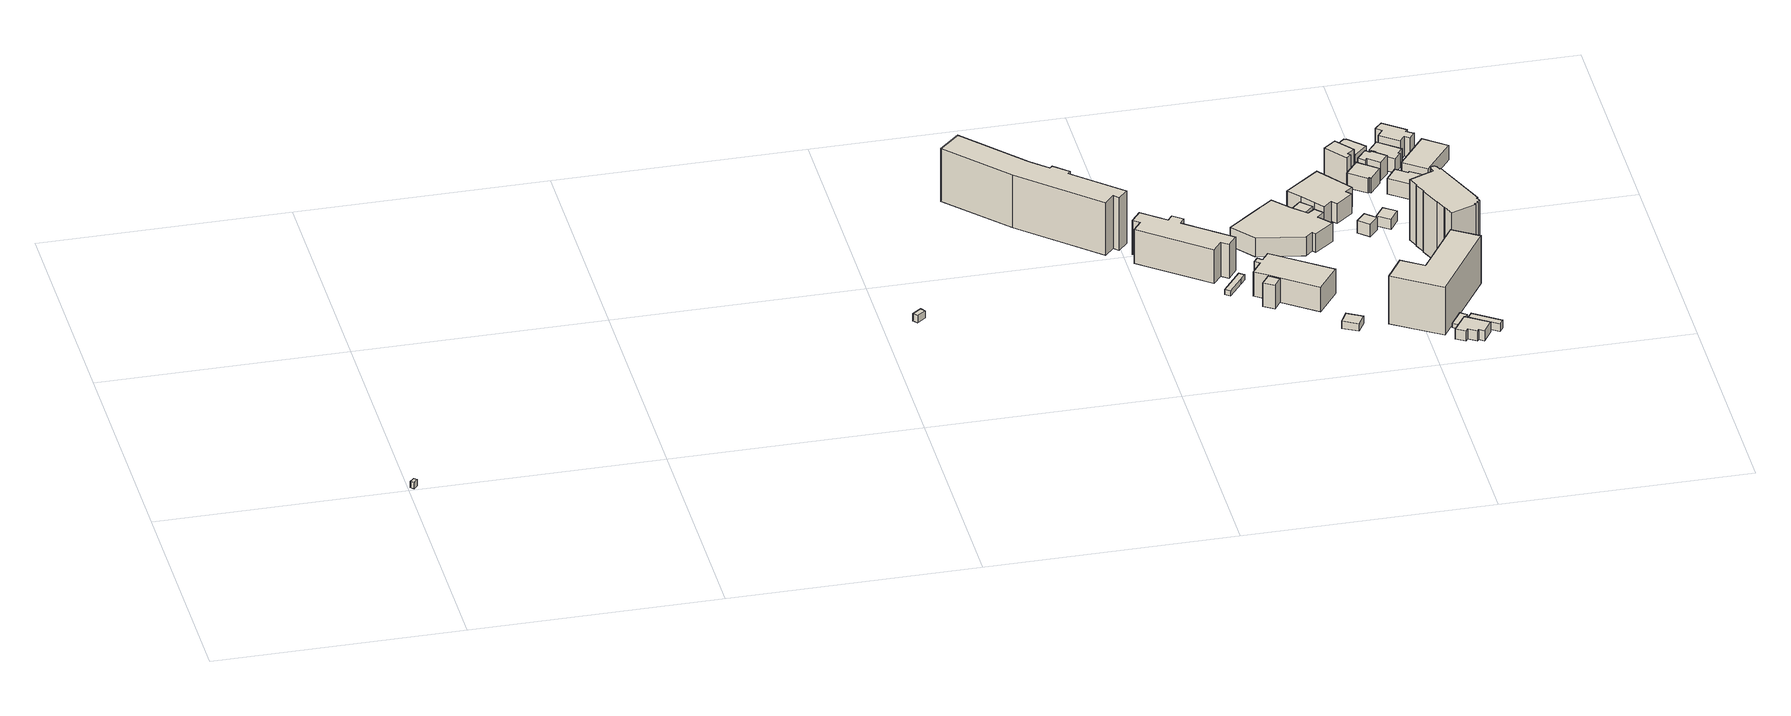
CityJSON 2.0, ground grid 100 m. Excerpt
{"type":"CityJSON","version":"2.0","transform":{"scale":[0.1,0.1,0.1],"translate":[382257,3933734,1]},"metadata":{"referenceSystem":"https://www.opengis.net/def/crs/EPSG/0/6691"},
"CityObjects":{
"building1":{"type":"Building","attributes":{"大字・町コード":"38","町・丁目コード":"4","13_区市町村コード_大字・町コード_町・丁目コード":"13111038004","measuredHeight":2.9,"BuildingDetails.buildingRoofEdgeArea":3.79,"BuildingDetails.prefecture":"13","BuildingDetails.city":"13111","BuildingDetails.surveyYear":2016},"address":[{"country":"日本","locality":"東京都大田区西六郷四丁目"}],"geometry":[{"type":"Solid","lod":"1","boundaries":[[[[0,1,2,3]],[[2,4,5,3]],[[1,6,4,2]],[[0,7,6,1]],[[3,5,7,0]],[[4,6,7,5]]]]}]},
"building2":{"type":"Building","attributes":{"大字・町コード":"38","町・丁目コード":"4","13_区市町村コード_大字・町コード_町・丁目コード":"13111038004","measuredHeight":3.3,"BuildingDetails.buildingRoofEdgeArea":10.29,"BuildingDetails.prefecture":"13","BuildingDetails.city":"13111","BuildingDetails.surveyYear":2016},"address":[{"country":"日本","locality":"東京都大田区西六郷四丁目"}],"geometry":[{"type":"Solid","lod":"1","boundaries":[[[[8,9,10,11]],[[10,12,13,11]],[[9,14,12,10]],[[8,15,14,9]],[[11,13,15,8]],[[12,14,15,13]]]]}]},
"building3":{"type":"Building","attributes":{"大字・町コード":"38","町・丁目コード":"4","13_区市町村コード_大字・町コード_町・丁目コード":"13111038004","多摩水系多摩川、浅川、大栗川洪水浸水想定区域（計画規模）.規模":"L1","多摩水系多摩川、浅川、大栗川洪水浸水想定区域（計画規模）.浸水ランク":"2","多摩水系多摩川、浅川、大栗川洪水浸水想定区域（計画規模）.浸水深":1.42,"多摩水系多摩川、浅川、大栗川洪水浸水想定区域（想定最大規模）.規模":"L2","多摩水系多摩川、浅川、大栗川洪水浸水想定区域（想定最大規模）.浸水ランク":"2","多摩水系多摩川、浅川、大栗川洪水浸水想定区域（想定最大規模）.浸水深":2.55,"多摩水系多摩川、浅川、大栗川洪水浸水想定区域（想定最大規模）.継続時間":9.32,"measuredHeight":2.3,"BuildingDetails.buildingRoofEdgeArea":28.05,"BuildingDetails.districtsAndZonesType":"12","BuildingDetails.prefecture":"13","BuildingDetails.city":"13111","BuildingDetails.surveyYear":2016},"address":[{"country":"日本","locality":"東京都大田区西六郷四丁目"}],"geometry":[{"type":"Solid","lod":"1","boundaries":[[[[16,17,18,19]],[[18,20,21,19]],[[17,22,20,18]],[[16,23,22,17]],[[19,21,23,16]],[[20,22,23,21]]]]}]},
"building4":{"type":"Building","attributes":{"大字・町コード":"38","町・丁目コード":"4","13_区市町村コード_大字・町コード_町・丁目コード":"13111038004","多摩水系多摩川、浅川、大栗川洪水浸水想定区域（計画規模）.規模":"L1","多摩水系多摩川、浅川、大栗川洪水浸水想定区域（計画規模）.浸水ランク":"2","多摩水系多摩川、浅川、大栗川洪水浸水想定区域（計画規模）.浸水深":1.42,"多摩水系多摩川、浅川、大栗川洪水浸水想定区域（想定最大規模）.規模":"L2","多摩水系多摩川、浅川、大栗川洪水浸水想定区域（想定最大規模）.浸水ランク":"2","多摩水系多摩川、浅川、大栗川洪水浸水想定区域（想定最大規模）.浸水深":2.55,"多摩水系多摩川、浅川、大栗川洪水浸水想定区域（想定最大規模）.継続時間":9.32,"城南地区河川流域浸水予想区域（改定）（想定最大規模）.規模":"L2","城南地区河川流域浸水予想区域（改定）（想定最大規模）.浸水ランク":"1","城南地区河川流域浸水予想区域（改定）（想定最大規模）.浸水深":0.003,"measuredHeight":29.8,"BuildingDetails.buildingRoofEdgeArea":844.9,"BuildingDetails.districtsAndZonesType":"12","BuildingDetails.prefecture":"13","BuildingDetails.city":"13111","BuildingDetails.surveyYear":2016},"address":[{"country":"日本","locality":"東京都大田区西六郷四丁目"}],"geometry":[{"type":"Solid","lod":"1","boundaries":[[[[24,25,26,27,28,29,30,31,32,33,34,35]],[[34,36,37,35]],[[33,38,36,34]],[[32,39,38,33]],[[31,40,39,32]],[[30,41,40,31]],[[29,42,41,30]],[[28,43,42,29]],[[27,44,43,28]],[[26,45,44,27]],[[25,46,45,26]],[[24,47,46,25]],[[35,37,47,24]],[[36,38,39,40,41,42,43,44,45,46,47,37]]]]}]},
"building5":{"type":"Building","attributes":{"大字・町コード":"38","町・丁目コード":"4","13_区市町村コード_大字・町コード_町・丁目コード":"13111038004","多摩水系多摩川、浅川、大栗川洪水浸水想定区域（計画規模）.規模":"L1","多摩水系多摩川、浅川、大栗川洪水浸水想定区域（計画規模）.浸水ランク":"2","多摩水系多摩川、浅川、大栗川洪水浸水想定区域（計画規模）.浸水深":1.42,"多摩水系多摩川、浅川、大栗川洪水浸水想定区域（想定最大規模）.規模":"L2","多摩水系多摩川、浅川、大栗川洪水浸水想定区域（想定最大規模）.浸水ランク":"2","多摩水系多摩川、浅川、大栗川洪水浸水想定区域（想定最大規模）.浸水深":2.55,"多摩水系多摩川、浅川、大栗川洪水浸水想定区域（想定最大規模）.継続時間":9.32,"城南地区河川流域浸水予想区域（改定）（想定最大規模）.規模":"L2","城南地区河川流域浸水予想区域（改定）（想定最大規模）.浸水ランク":"1","城南地区河川流域浸水予想区域（改定）（想定最大規模）.浸水深":0.003,"measuredHeight":2.3,"BuildingDetails.buildingRoofEdgeArea":10.73,"BuildingDetails.districtsAndZonesType":"12","BuildingDetails.prefecture":"13","BuildingDetails.city":"13111","BuildingDetails.surveyYear":2016},"address":[{"country":"日本","locality":"東京都大田区西六郷四丁目"}],"geometry":[{"type":"Solid","lod":"1","boundaries":[[[[48,49,50,51]],[[50,52,53,51]],[[49,54,52,50]],[[48,55,54,49]],[[51,53,55,48]],[[52,54,55,53]]]]}]},
"building6":{"type":"Building","attributes":{"大字・町コード":"38","町・丁目コード":"4","13_区市町村コード_大字・町コード_町・丁目コード":"13111038004","多摩水系多摩川、浅川、大栗川洪水浸水想定区域（計画規模）.規模":"L1","多摩水系多摩川、浅川、大栗川洪水浸水想定区域（計画規模）.浸水ランク":"2","多摩水系多摩川、浅川、大栗川洪水浸水想定区域（計画規模）.浸水深":1.48,"多摩水系多摩川、浅川、大栗川洪水浸水想定区域（想定最大規模）.規模":"L2","多摩水系多摩川、浅川、大栗川洪水浸水想定区域（想定最大規模）.浸水ランク":"2","多摩水系多摩川、浅川、大栗川洪水浸水想定区域（想定最大規模）.浸水深":2.46,"多摩水系多摩川、浅川、大栗川洪水浸水想定区域（想定最大規模）.継続時間":9.45,"城南地区河川流域浸水予想区域（改定）（想定最大規模）.規模":"L2","城南地区河川流域浸水予想区域（改定）（想定最大規模）.浸水ランク":"1","城南地区河川流域浸水予想区域（改定）（想定最大規模）.浸水深":0.01,"measuredHeight":2.1,"BuildingDetails.buildingRoofEdgeArea":35.55,"BuildingDetails.districtsAndZonesType":"12","BuildingDetails.prefecture":"13","BuildingDetails.city":"13111","BuildingDetails.surveyYear":2016},"address":[{"country":"日本","locality":"東京都大田区西六郷四丁目"}],"geometry":[{"type":"Solid","lod":"1","boundaries":[[[[56,57,58,59]],[[58,60,61,59]],[[57,62,60,58]],[[56,63,62,57]],[[59,61,63,56]],[[60,62,63,61]]]]}]},
"building7":{"type":"Building","attributes":{"大字・町コード":"38","町・丁目コード":"4","13_区市町村コード_大字・町コード_町・丁目コード":"13111038004","多摩水系多摩川、浅川、大栗川洪水浸水想定区域（計画規模）.規模":"L1","多摩水系多摩川、浅川、大栗川洪水浸水想定区域（計画規模）.浸水ランク":"2","多摩水系多摩川、浅川、大栗川洪水浸水想定区域（計画規模）.浸水深":1.48,"多摩水系多摩川、浅川、大栗川洪水浸水想定区域（想定最大規模）.規模":"L2","多摩水系多摩川、浅川、大栗川洪水浸水想定区域（想定最大規模）.浸水ランク":"2","多摩水系多摩川、浅川、大栗川洪水浸水想定区域（想定最大規模）.浸水深":2.46,"多摩水系多摩川、浅川、大栗川洪水浸水想定区域（想定最大規模）.継続時間":9.45,"城南地区河川流域浸水予想区域（改定）（想定最大規模）.規模":"L2","城南地区河川流域浸水予想区域（改定）（想定最大規模）.浸水ランク":"1","城南地区河川流域浸水予想区域（改定）（想定最大規模）.浸水深":0.002,"measuredHeight":3.1,"BuildingDetails.buildingRoofEdgeArea":61,"BuildingDetails.districtsAndZonesType":"12","BuildingDetails.prefecture":"13","BuildingDetails.city":"13111","BuildingDetails.surveyYear":2016},"address":[{"country":"日本","locality":"東京都大田区西六郷四丁目"}],"geometry":[{"type":"Solid","lod":"1","boundaries":[[[[64,65,66,67]],[[66,68,69,67]],[[65,70,68,66]],[[64,71,70,65]],[[67,69,71,64]],[[68,70,71,69]]]]}]},
"building8":{"type":"Building","attributes":{"大字・町コード":"38","町・丁目コード":"4","13_区市町村コード_大字・町コード_町・丁目コード":"13111038004","多摩水系多摩川、浅川、大栗川洪水浸水想定区域（計画規模）.規模":"L1","多摩水系多摩川、浅川、大栗川洪水浸水想定区域（計画規模）.浸水ランク":"2","多摩水系多摩川、浅川、大栗川洪水浸水想定区域（計画規模）.浸水深":1.37,"多摩水系多摩川、浅川、大栗川洪水浸水想定区域（想定最大規模）.規模":"L2","多摩水系多摩川、浅川、大栗川洪水浸水想定区域（想定最大規模）.浸水ランク":"2","多摩水系多摩川、浅川、大栗川洪水浸水想定区域（想定最大規模）.浸水深":2.36,"多摩水系多摩川、浅川、大栗川洪水浸水想定区域（想定最大規模）.継続時間":9.37,"城南地区河川流域浸水予想区域（改定）（想定最大規模）.規模":"L2","城南地区河川流域浸水予想区域（改定）（想定最大規模）.浸水ランク":"1","城南地区河川流域浸水予想区域（改定）（想定最大規模）.浸水深":0.002,"measuredHeight":15.7,"BuildingDetails.buildingRoofEdgeArea":445.14,"BuildingDetails.districtsAndZonesType":"12","BuildingDetails.prefecture":"13","BuildingDetails.city":"13111","BuildingDetails.surveyYear":2016},"address":[{"country":"日本","locality":"東京都大田区西六郷四丁目"}],"geometry":[{"type":"Solid","lod":"1","boundaries":[[[[72,73,74,75,76,77,78,79,80,81,82,83]],[[82,84,85,83]],[[81,86,84,82]],[[80,87,86,81]],[[79,88,87,80]],[[78,89,88,79]],[[77,90,89,78]],[[76,91,90,77]],[[75,92,91,76]],[[74,93,92,75]],[[73,94,93,74]],[[72,95,94,73]],[[83,85,95,72]],[[84,86,87,88,89,90,91,92,93,94,95,85]]]]}]},
"building9":{"type":"Building","attributes":{"大字・町コード":"38","町・丁目コード":"4","13_区市町村コード_大字・町コード_町・丁目コード":"13111038004","多摩水系多摩川、浅川、大栗川洪水浸水想定区域（計画規模）.規模":"L1","多摩水系多摩川、浅川、大栗川洪水浸水想定区域（計画規模）.浸水ランク":"2","多摩水系多摩川、浅川、大栗川洪水浸水想定区域（計画規模）.浸水深":1.67,"多摩水系多摩川、浅川、大栗川洪水浸水想定区域（想定最大規模）.規模":"L2","多摩水系多摩川、浅川、大栗川洪水浸水想定区域（想定最大規模）.浸水ランク":"2","多摩水系多摩川、浅川、大栗川洪水浸水想定区域（想定最大規模）.浸水深":2.66,"多摩水系多摩川、浅川、大栗川洪水浸水想定区域（想定最大規模）.継続時間":9.37,"城南地区河川流域浸水予想区域（改定）（想定最大規模）.規模":"L2","城南地区河川流域浸水予想区域（改定）（想定最大規模）.浸水ランク":"1","城南地区河川流域浸水予想区域（改定）（想定最大規模）.浸水深":0.002,"measuredHeight":2.3,"BuildingDetails.buildingRoofEdgeArea":39.04,"BuildingDetails.districtsAndZonesType":"12","BuildingDetails.prefecture":"13","BuildingDetails.city":"13111","BuildingDetails.surveyYear":2016},"address":[{"country":"日本","locality":"東京都大田区西六郷四丁目"}],"geometry":[{"type":"Solid","lod":"1","boundaries":[[[[96,97,98,99]],[[98,100,101,99]],[[97,102,100,98]],[[96,103,102,97]],[[99,101,103,96]],[[100,102,103,101]]]]}]},
"building10":{"type":"Building","attributes":{"大字・町コード":"38","町・丁目コード":"4","13_区市町村コード_大字・町コード_町・丁目コード":"13111038004","多摩水系多摩川、浅川、大栗川洪水浸水想定区域（計画規模）.規模":"L1","多摩水系多摩川、浅川、大栗川洪水浸水想定区域（計画規模）.浸水ランク":"2","多摩水系多摩川、浅川、大栗川洪水浸水想定区域（計画規模）.浸水深":1.61,"多摩水系多摩川、浅川、大栗川洪水浸水想定区域（想定最大規模）.規模":"L2","多摩水系多摩川、浅川、大栗川洪水浸水想定区域（想定最大規模）.浸水ランク":"2","多摩水系多摩川、浅川、大栗川洪水浸水想定区域（想定最大規模）.浸水深":2.71,"多摩水系多摩川、浅川、大栗川洪水浸水想定区域（想定最大規模）.継続時間":9.87,"measuredHeight":7.4,"BuildingDetails.buildingRoofEdgeArea":31.5,"BuildingDetails.districtsAndZonesType":"12","BuildingDetails.prefecture":"13","BuildingDetails.city":"13111","BuildingDetails.surveyYear":2016},"address":[{"country":"日本","locality":"東京都大田区西六郷四丁目"}],"geometry":[{"type":"Solid","lod":"1","boundaries":[[[[104,105,106,107,108,109]],[[108,110,111,109]],[[107,112,110,108]],[[106,113,112,107]],[[105,114,113,106]],[[104,115,114,105]],[[109,111,115,104]],[[110,112,113,114,115,111]]]]}]},
"building11":{"type":"Building","attributes":{"大字・町コード":"38","町・丁目コード":"4","13_区市町村コード_大字・町コード_町・丁目コード":"13111038004","measuredHeight":11.1,"BuildingDetails.buildingRoofEdgeArea":25.88,"BuildingDetails.districtsAndZonesType":"12","BuildingDetails.prefecture":"13","BuildingDetails.city":"13111","BuildingDetails.surveyYear":2016},"address":[{"country":"日本","locality":"東京都大田区西六郷四丁目"}],"geometry":[{"type":"Solid","lod":"1","boundaries":[[[[116,117,118,119]],[[118,120,121,119]],[[117,122,120,118]],[[116,123,122,117]],[[119,121,123,116]],[[120,122,123,121]]]]}]},
"building12":{"type":"Building","attributes":{"大字・町コード":"38","町・丁目コード":"4","13_区市町村コード_大字・町コード_町・丁目コード":"13111038004","多摩水系多摩川、浅川、大栗川洪水浸水想定区域（計画規模）.規模":"L1","多摩水系多摩川、浅川、大栗川洪水浸水想定区域（計画規模）.浸水ランク":"2","多摩水系多摩川、浅川、大栗川洪水浸水想定区域（計画規模）.浸水深":1.91,"多摩水系多摩川、浅川、大栗川洪水浸水想定区域（想定最大規模）.規模":"L2","多摩水系多摩川、浅川、大栗川洪水浸水想定区域（想定最大規模）.浸水ランク":"3","多摩水系多摩川、浅川、大栗川洪水浸水想定区域（想定最大規模）.浸水深":3.01,"多摩水系多摩川、浅川、大栗川洪水浸水想定区域（想定最大規模）.継続時間":9.87,"measuredHeight":14.2,"BuildingDetails.buildingRoofEdgeArea":396.99,"BuildingDetails.districtsAndZonesType":"12","BuildingDetails.prefecture":"13","BuildingDetails.city":"13111","BuildingDetails.surveyYear":2016},"address":[{"country":"日本","locality":"東京都大田区西六郷四丁目"}],"geometry":[{"type":"Solid","lod":"1","boundaries":[[[[124,125,126,127,128,129,130,131,132,133]],[[132,134,135,133]],[[131,136,134,132]],[[130,137,136,131]],[[129,138,137,130]],[[128,139,138,129]],[[127,140,139,128]],[[126,141,140,127]],[[125,142,141,126]],[[124,143,142,125]],[[133,135,143,124]],[[134,136,137,138,139,140,141,142,143,135]]]]}]},
"building13":{"type":"Building","attributes":{"measuredHeight":3.6,"BuildingDetails.districtsAndZonesType":"12","BuildingDetails.prefecture":"13","BuildingDetails.city":"13111","BuildingDetails.surveyYear":2016},"address":[{"country":"日本","locality":"東京都大田区西六郷四丁目"}],"geometry":[{"type":"Solid","lod":"1","boundaries":[[[[144,145,146,147]],[[146,148,149,147]],[[145,150,148,146]],[[144,151,150,145]],[[147,149,151,144]],[[148,150,151,149]]]]}]},
"building14":{"type":"Building","attributes":{"大字・町コード":"38","町・丁目コード":"4","13_区市町村コード_大字・町コード_町・丁目コード":"13111038004","多摩水系多摩川、浅川、大栗川洪水浸水想定区域（計画規模）.規模":"L1","多摩水系多摩川、浅川、大栗川洪水浸水想定区域（計画規模）.浸水ランク":"2","多摩水系多摩川、浅川、大栗川洪水浸水想定区域（計画規模）.浸水深":2.04,"多摩水系多摩川、浅川、大栗川洪水浸水想定区域（想定最大規模）.規模":"L2","多摩水系多摩川、浅川、大栗川洪水浸水想定区域（想定最大規模）.浸水ランク":"3","多摩水系多摩川、浅川、大栗川洪水浸水想定区域（想定最大規模）.浸水深":3.27,"多摩水系多摩川、浅川、大栗川洪水浸水想定区域（想定最大規模）.継続時間":10.67,"城南地区河川流域浸水予想区域（改定）（想定最大規模）.規模":"L2","城南地区河川流域浸水予想区域（改定）（想定最大規模）.浸水ランク":"1","城南地区河川流域浸水予想区域（改定）（想定最大規模）.浸水深":0.081,"measuredHeight":13.4,"BuildingDetails.buildingRoofEdgeArea":624.37,"BuildingDetails.districtsAndZonesType":"12","BuildingDetails.prefecture":"13","BuildingDetails.city":"13111","BuildingDetails.surveyYear":2016},"address":[{"country":"日本","locality":"東京都大田区西六郷四丁目"}],"geometry":[{"type":"Solid","lod":"1","boundaries":[[[[152,153,154,155,156,157,158,159,160,161,162,163,164,165]],[[164,166,167,165]],[[163,168,166,164]],[[162,169,168,163]],[[161,170,169,162]],[[160,171,170,161]],[[159,172,171,160]],[[158,173,172,159]],[[157,174,173,158]],[[156,175,174,157]],[[155,176,175,156]],[[154,177,176,155]],[[153,178,177,154]],[[152,179,178,153]],[[165,167,179,152]],[[166,168,169,170,171,172,173,174,175,176,177,178,179,167]]]]}]},
"building15":{"type":"Building","attributes":{"多摩水系多摩川、浅川、大栗川洪水浸水想定区域（計画規模）.規模":"L1","多摩水系多摩川、浅川、大栗川洪水浸水想定区域（計画規模）.浸水ランク":"2","多摩水系多摩川、浅川、大栗川洪水浸水想定区域（計画規模）.浸水深":2.08,"多摩水系多摩川、浅川、大栗川洪水浸水想定区域（想定最大規模）.規模":"L2","多摩水系多摩川、浅川、大栗川洪水浸水想定区域（想定最大規模）.浸水ランク":"3","多摩水系多摩川、浅川、大栗川洪水浸水想定区域（想定最大規模）.浸水深":3.35,"多摩水系多摩川、浅川、大栗川洪水浸水想定区域（想定最大規模）.継続時間":11.43,"measuredHeight":7.6,"BuildingDetails.districtsAndZonesType":"12","BuildingDetails.prefecture":"13","BuildingDetails.city":"13111","BuildingDetails.surveyYear":2016},"address":[{"country":"日本","locality":"東京都大田区西六郷四丁目"}],"geometry":[{"type":"Solid","lod":"1","boundaries":[[[[180,181,182,183]],[[182,184,185,183]],[[181,186,184,182]],[[180,187,186,181]],[[183,185,187,180]],[[184,186,187,185]]]]}]},
"building16":{"type":"Building","attributes":{"大字・町コード":"38","町・丁目コード":"4","13_区市町村コード_大字・町コード_町・丁目コード":"13111038004","多摩水系多摩川、浅川、大栗川洪水浸水想定区域（計画規模）.規模":"L1","多摩水系多摩川、浅川、大栗川洪水浸水想定区域（計画規模）.浸水ランク":"2","多摩水系多摩川、浅川、大栗川洪水浸水想定区域（計画規模）.浸水深":2.08,"多摩水系多摩川、浅川、大栗川洪水浸水想定区域（想定最大規模）.規模":"L2","多摩水系多摩川、浅川、大栗川洪水浸水想定区域（想定最大規模）.浸水ランク":"3","多摩水系多摩川、浅川、大栗川洪水浸水想定区域（想定最大規模）.浸水深":3.35,"多摩水系多摩川、浅川、大栗川洪水浸水想定区域（想定最大規模）.継続時間":11.43,"城南地区河川流域浸水予想区域（改定）（想定最大規模）.規模":"L2","城南地区河川流域浸水予想区域（改定）（想定最大規模）.浸水ランク":"1","城南地区河川流域浸水予想区域（改定）（想定最大規模）.浸水深":0.431,"measuredHeight":13.1,"BuildingDetails.buildingRoofEdgeArea":334.47,"BuildingDetails.districtsAndZonesType":"12","BuildingDetails.prefecture":"13","BuildingDetails.city":"13111","BuildingDetails.surveyYear":2016},"address":[{"country":"日本","locality":"東京都大田区西六郷四丁目"}],"geometry":[{"type":"Solid","lod":"1","boundaries":[[[[188,189,190,191,192,193,194,195,196,197]],[[196,198,199,197]],[[195,200,198,196]],[[194,201,200,195]],[[193,202,201,194]],[[192,203,202,193]],[[191,204,203,192]],[[190,205,204,191]],[[189,206,205,190]],[[188,207,206,189]],[[197,199,207,188]],[[198,200,201,202,203,204,205,206,207,199]]]]}]},
"building17":{"type":"Building","attributes":{"大字・町コード":"38","町・丁目コード":"4","13_区市町村コード_大字・町コード_町・丁目コード":"13111038004","多摩水系多摩川、浅川、大栗川洪水浸水想定区域（計画規模）.規模":"L1","多摩水系多摩川、浅川、大栗川洪水浸水想定区域（計画規模）.浸水ランク":"2","多摩水系多摩川、浅川、大栗川洪水浸水想定区域（計画規模）.浸水深":2.07,"多摩水系多摩川、浅川、大栗川洪水浸水想定区域（想定最大規模）.規模":"L2","多摩水系多摩川、浅川、大栗川洪水浸水想定区域（想定最大規模）.浸水ランク":"2","多摩水系多摩川、浅川、大栗川洪水浸水想定区域（想定最大規模）.浸水深":2.62,"多摩水系多摩川、浅川、大栗川洪水浸水想定区域（想定最大規模）.継続時間":10.4,"城南地区河川流域浸水予想区域（改定）（想定最大規模）.規模":"L2","城南地区河川流域浸水予想区域（改定）（想定最大規模）.浸水ランク":"1","城南地区河川流域浸水予想区域（改定）（想定最大規模）.浸水深":0.106,"measuredHeight":23.9,"BuildingDetails.buildingRoofEdgeArea":607.24,"BuildingDetails.districtsAndZonesType":"12","BuildingDetails.prefecture":"13","BuildingDetails.city":"13111","BuildingDetails.surveyYear":2016},"address":[{"country":"日本","locality":"東京都大田区西六郷四丁目"}],"geometry":[{"type":"Solid","lod":"1","boundaries":[[[[208,209,210,211,212,213]],[[212,214,215,213]],[[211,216,214,212]],[[210,217,216,211]],[[209,218,217,210]],[[208,219,218,209]],[[213,215,219,208]],[[214,216,217,218,219,215]]]]}]},
"building18":{"type":"Building","attributes":{"大字・町コード":"38","町・丁目コード":"4","13_区市町村コード_大字・町コード_町・丁目コード":"13111038004","多摩水系多摩川、浅川、大栗川洪水浸水想定区域（計画規模）.規模":"L1","多摩水系多摩川、浅川、大栗川洪水浸水想定区域（計画規模）.浸水ランク":"2","多摩水系多摩川、浅川、大栗川洪水浸水想定区域（計画規模）.浸水深":2.32,"多摩水系多摩川、浅川、大栗川洪水浸水想定区域（想定最大規模）.規模":"L2","多摩水系多摩川、浅川、大栗川洪水浸水想定区域（想定最大規模）.浸水ランク":"3","多摩水系多摩川、浅川、大栗川洪水浸水想定区域（想定最大規模）.浸水深":3.02,"多摩水系多摩川、浅川、大栗川洪水浸水想定区域（想定最大規模）.継続時間":12.27,"measuredHeight":2.1,"BuildingDetails.buildingRoofEdgeArea":24.32,"BuildingDetails.districtsAndZonesType":"12","BuildingDetails.prefecture":"13","BuildingDetails.city":"13111","BuildingDetails.surveyYear":2016},"address":[{"country":"日本","locality":"東京都大田区西六郷四丁目"}],"geometry":[{"type":"Solid","lod":"1","boundaries":[[[[220,221,222,223]],[[222,224,225,223]],[[221,226,224,222]],[[220,227,226,221]],[[223,225,227,220]],[[224,226,227,225]]]]}]},
"building19":{"type":"Building","attributes":{"大字・町コード":"38","町・丁目コード":"4","13_区市町村コード_大字・町コード_町・丁目コード":"13111038004","多摩水系多摩川、浅川、大栗川洪水浸水想定区域（計画規模）.規模":"L1","多摩水系多摩川、浅川、大栗川洪水浸水想定区域（計画規模）.浸水ランク":"2","多摩水系多摩川、浅川、大栗川洪水浸水想定区域（計画規模）.浸水深":2.32,"多摩水系多摩川、浅川、大栗川洪水浸水想定区域（想定最大規模）.規模":"L2","多摩水系多摩川、浅川、大栗川洪水浸水想定区域（想定最大規模）.浸水ランク":"3","多摩水系多摩川、浅川、大栗川洪水浸水想定区域（想定最大規模）.浸水深":3.02,"多摩水系多摩川、浅川、大栗川洪水浸水想定区域（想定最大規模）.継続時間":12.27,"measuredHeight":10.4,"BuildingDetails.buildingRoofEdgeArea":87.89,"BuildingDetails.districtsAndZonesType":"12","BuildingDetails.prefecture":"13","BuildingDetails.city":"13111","BuildingDetails.surveyYear":2016},"address":[{"country":"日本","locality":"東京都大田区西六郷四丁目"}],"geometry":[{"type":"Solid","lod":"1","boundaries":[[[[228,229,230,231,232,233,234,235]],[[234,236,237,235]],[[233,238,236,234]],[[232,239,238,233]],[[231,240,239,232]],[[230,241,240,231]],[[229,242,241,230]],[[228,243,242,229]],[[235,237,243,228]],[[236,238,239,240,241,242,243,237]]]]}]},
"building20":{"type":"Building","attributes":{"大字・町コード":"38","町・丁目コード":"4","13_区市町村コード_大字・町コード_町・丁目コード":"13111038004","多摩水系多摩川、浅川、大栗川洪水浸水想定区域（計画規模）.規模":"L1","多摩水系多摩川、浅川、大栗川洪水浸水想定区域（計画規模）.浸水ランク":"2","多摩水系多摩川、浅川、大栗川洪水浸水想定区域（計画規模）.浸水深":1.94,"多摩水系多摩川、浅川、大栗川洪水浸水想定区域（想定最大規模）.規模":"L2","多摩水系多摩川、浅川、大栗川洪水浸水想定区域（想定最大規模）.浸水ランク":"3","多摩水系多摩川、浅川、大栗川洪水浸水想定区域（想定最大規模）.浸水深":3.22,"多摩水系多摩川、浅川、大栗川洪水浸水想定区域（想定最大規模）.継続時間":10.55,"measuredHeight":6.9,"BuildingDetails.buildingRoofEdgeArea":31.16,"BuildingDetails.districtsAndZonesType":"12","BuildingDetails.prefecture":"13","BuildingDetails.city":"13111","BuildingDetails.surveyYear":2016},"address":[{"country":"日本","locality":"東京都大田区西六郷四丁目"}],"geometry":[{"type":"Solid","lod":"1","boundaries":[[[[244,245,246,247]],[[246,248,249,247]],[[245,250,248,246]],[[244,251,250,245]],[[247,249,251,244]],[[248,250,251,249]]]]}]},
"building21":{"type":"Building","attributes":{"大字・町コード":"38","町・丁目コード":"4","13_区市町村コード_大字・町コード_町・丁目コード":"13111038004","多摩水系多摩川、浅川、大栗川洪水浸水想定区域（計画規模）.規模":"L1","多摩水系多摩川、浅川、大栗川洪水浸水想定区域（計画規模）.浸水ランク":"2","多摩水系多摩川、浅川、大栗川洪水浸水想定区域（計画規模）.浸水深":2.82,"多摩水系多摩川、浅川、大栗川洪水浸水想定区域（想定最大規模）.規模":"L2","多摩水系多摩川、浅川、大栗川洪水浸水想定区域（想定最大規模）.浸水ランク":"3","多摩水系多摩川、浅川、大栗川洪水浸水想定区域（想定最大規模）.浸水深":3.52,"多摩水系多摩川、浅川、大栗川洪水浸水想定区域（想定最大規模）.継続時間":12.27,"城南地区河川流域浸水予想区域（改定）（想定最大規模）.規模":"L2","城南地区河川流域浸水予想区域（改定）（想定最大規模）.浸水ランク":"2","城南地区河川流域浸水予想区域（改定）（想定最大規模）.浸水深":0.548,"measuredHeight":5.6,"BuildingDetails.buildingRoofEdgeArea":36.81,"BuildingDetails.districtsAndZonesType":"12","BuildingDetails.prefecture":"13","BuildingDetails.city":"13111","BuildingDetails.surveyYear":2016},"address":[{"country":"日本","locality":"東京都大田区西六郷四丁目"}],"geometry":[{"type":"Solid","lod":"1","boundaries":[[[[252,253,254,255]],[[254,256,257,255]],[[253,258,256,254]],[[252,259,258,253]],[[255,257,259,252]],[[256,258,259,257]]]]}]},
"building22":{"type":"Building","attributes":{"大字・町コード":"38","町・丁目コード":"4","13_区市町村コード_大字・町コード_町・丁目コード":"13111038004","多摩水系多摩川、浅川、大栗川洪水浸水想定区域（計画規模）.規模":"L1","多摩水系多摩川、浅川、大栗川洪水浸水想定区域（計画規模）.浸水ランク":"2","多摩水系多摩川、浅川、大栗川洪水浸水想定区域（計画規模）.浸水深":2.04,"多摩水系多摩川、浅川、大栗川洪水浸水想定区域（想定最大規模）.規模":"L2","多摩水系多摩川、浅川、大栗川洪水浸水想定区域（想定最大規模）.浸水ランク":"3","多摩水系多摩川、浅川、大栗川洪水浸水想定区域（想定最大規模）.浸水深":3.32,"多摩水系多摩川、浅川、大栗川洪水浸水想定区域（想定最大規模）.継続時間":10.55,"城南地区河川流域浸水予想区域（改定）（想定最大規模）.規模":"L2","城南地区河川流域浸水予想区域（改定）（想定最大規模）.浸水ランク":"1","城南地区河川流域浸水予想区域（改定）（想定最大規模）.浸水深":0.083,"measuredHeight":6,"BuildingDetails.buildingRoofEdgeArea":38.7,"BuildingDetails.districtsAndZonesType":"12","BuildingDetails.prefecture":"13","BuildingDetails.city":"13111","BuildingDetails.surveyYear":2016},"address":[{"country":"日本","locality":"東京都大田区西六郷四丁目"}],"geometry":[{"type":"Solid","lod":"1","boundaries":[[[[260,261,262,263]],[[262,264,265,263]],[[261,266,264,262]],[[260,267,266,261]],[[263,265,267,260]],[[264,266,267,265]]]]}]},
"building23":{"type":"Building","attributes":{"大字・町コード":"38","町・丁目コード":"4","13_区市町村コード_大字・町コード_町・丁目コード":"13111038004","多摩水系多摩川、浅川、大栗川洪水浸水想定区域（計画規模）.規模":"L1","多摩水系多摩川、浅川、大栗川洪水浸水想定区域（計画規模）.浸水ランク":"2","多摩水系多摩川、浅川、大栗川洪水浸水想定区域（計画規模）.浸水深":2.76,"多摩水系多摩川、浅川、大栗川洪水浸水想定区域（想定最大規模）.規模":"L2","多摩水系多摩川、浅川、大栗川洪水浸水想定区域（想定最大規模）.浸水ランク":"3","多摩水系多摩川、浅川、大栗川洪水浸水想定区域（想定最大規模）.浸水深":4.16,"多摩水系多摩川、浅川、大栗川洪水浸水想定区域（想定最大規模）.継続時間":675.3,"城南地区河川流域浸水予想区域（改定）（想定最大規模）.規模":"L2","城南地区河川流域浸水予想区域（改定）（想定最大規模）.浸水ランク":"2","城南地区河川流域浸水予想区域（改定）（想定最大規模）.浸水深":0.617,"measuredHeight":12.9,"BuildingDetails.buildingRoofEdgeArea":64.19,"BuildingDetails.districtsAndZonesType":"12","BuildingDetails.prefecture":"13","BuildingDetails.city":"13111","BuildingDetails.surveyYear":2016},"address":[{"country":"日本","locality":"東京都大田区西六郷四丁目"}],"geometry":[{"type":"Solid","lod":"1","boundaries":[[[[268,269,270,271,272,273]],[[272,274,275,273]],[[271,276,274,272]],[[270,277,276,271]],[[269,278,277,270]],[[268,279,278,269]],[[273,275,279,268]],[[274,276,277,278,279,275]]]]}]},
"building24":{"type":"Building","attributes":{"大字・町コード":"38","町・丁目コード":"4","13_区市町村コード_大字・町コード_町・丁目コード":"13111038004","多摩水系多摩川、浅川、大栗川洪水浸水想定区域（計画規模）.規模":"L1","多摩水系多摩川、浅川、大栗川洪水浸水想定区域（計画規模）.浸水ランク":"2","多摩水系多摩川、浅川、大栗川洪水浸水想定区域（計画規模）.浸水深":2.53,"多摩水系多摩川、浅川、大栗川洪水浸水想定区域（想定最大規模）.規模":"L2","多摩水系多摩川、浅川、大栗川洪水浸水想定区域（想定最大規模）.浸水ランク":"3","多摩水系多摩川、浅川、大栗川洪水浸水想定区域（想定最大規模）.浸水深":3.88,"多摩水系多摩川、浅川、大栗川洪水浸水想定区域（想定最大規模）.継続時間":15.7,"城南地区河川流域浸水予想区域（改定）（想定最大規模）.規模":"L2","城南地区河川流域浸水予想区域（改定）（想定最大規模）.浸水ランク":"1","城南地区河川流域浸水予想区域（改定）（想定最大規模）.浸水深":0.46,"measuredHeight":7.6,"BuildingDetails.buildingRoofEdgeArea":80.91,"BuildingDetails.districtsAndZonesType":"12","BuildingDetails.prefecture":"13","BuildingDetails.city":"13111","BuildingDetails.surveyYear":2016},"address":[{"country":"日本","locality":"東京都大田区西六郷四丁目"}],"geometry":[{"type":"Solid","lod":"1","boundaries":[[[[280,281,282,283,284,285]],[[284,286,287,285]],[[283,288,286,284]],[[282,289,288,283]],[[281,290,289,282]],[[280,291,290,281]],[[285,287,291,280]],[[286,288,289,290,291,287]]]]}]},
"building25":{"type":"Building","attributes":{"大字・町コード":"38","町・丁目コード":"4","13_区市町村コード_大字・町コード_町・丁目コード":"13111038004","多摩水系多摩川、浅川、大栗川洪水浸水想定区域（計画規模）.規模":"L1","多摩水系多摩川、浅川、大栗川洪水浸水想定区域（計画規模）.浸水ランク":"2","多摩水系多摩川、浅川、大栗川洪水浸水想定区域（計画規模）.浸水深":2.76,"多摩水系多摩川、浅川、大栗川洪水浸水想定区域（想定最大規模）.規模":"L2","多摩水系多摩川、浅川、大栗川洪水浸水想定区域（想定最大規模）.浸水ランク":"3","多摩水系多摩川、浅川、大栗川洪水浸水想定区域（想定最大規模）.浸水深":4.16,"多摩水系多摩川、浅川、大栗川洪水浸水想定区域（想定最大規模）.継続時間":675.3,"城南地区河川流域浸水予想区域（改定）（想定最大規模）.規模":"L2","城南地区河川流域浸水予想区域（改定）（想定最大規模）.浸水ランク":"2","城南地区河川流域浸水予想区域（改定）（想定最大規模）.浸水深":0.617,"measuredHeight":9.8,"BuildingDetails.buildingRoofEdgeArea":73.44,"BuildingDetails.districtsAndZonesType":"12","BuildingDetails.prefecture":"13","BuildingDetails.city":"13111","BuildingDetails.surveyYear":2016},"address":[{"country":"日本","locality":"東京都大田区西六郷四丁目"}],"geometry":[{"type":"Solid","lod":"1","boundaries":[[[[292,293,294,295,296,297,298,299]],[[298,300,301,299]],[[297,302,300,298]],[[296,303,302,297]],[[295,304,303,296]],[[294,305,304,295]],[[293,306,305,294]],[[292,307,306,293]],[[299,301,307,292]],[[300,302,303,304,305,306,307,301]]]]}]},
"building26":{"type":"Building","attributes":{"大字・町コード":"38","町・丁目コード":"4","13_区市町村コード_大字・町コード_町・丁目コード":"13111038004","多摩水系多摩川、浅川、大栗川洪水浸水想定区域（計画規模）.規模":"L1","多摩水系多摩川、浅川、大栗川洪水浸水想定区域（計画規模）.浸水ランク":"2","多摩水系多摩川、浅川、大栗川洪水浸水想定区域（計画規模）.浸水深":1.54,"多摩水系多摩川、浅川、大栗川洪水浸水想定区域（想定最大規模）.規模":"L2","多摩水系多摩川、浅川、大栗川洪水浸水想定区域（想定最大規模）.浸水ランク":"2","多摩水系多摩川、浅川、大栗川洪水浸水想定区域（想定最大規模）.浸水深":2.82,"多摩水系多摩川、浅川、大栗川洪水浸水想定区域（想定最大規模）.継続時間":10.55,"城南地区河川流域浸水予想区域（改定）（想定最大規模）.規模":"L2","城南地区河川流域浸水予想区域（改定）（想定最大規模）.浸水ランク":"1","城南地区河川流域浸水予想区域（改定）（想定最大規模）.浸水深":0.286,"measuredHeight":30.5,"BuildingDetails.buildingRoofEdgeArea":411.3,"BuildingDetails.districtsAndZonesType":"12","BuildingDetails.prefecture":"13","BuildingDetails.city":"13111","BuildingDetails.surveyYear":2016},"address":[{"country":"日本","locality":"東京都大田区西六郷四丁目"}],"geometry":[{"type":"Solid","lod":"1","boundaries":[[[[308,309,310,311,312,313,314,315,316,317,318,319,320,321,322,323,324,325,326,327,328,329,330,331,332,333,334,335,336]],[[335,337,338,336]],[[334,339,337,335]],[[333,340,339,334]],[[332,341,340,333]],[[331,342,341,332]],[[330,343,342,331]],[[329,344,343,330]],[[328,345,344,329]],[[327,346,345,328]],[[326,347,346,327]],[[325,348,347,326]],[[324,349,348,325]],[[323,350,349,324]],[[322,351,350,323]],[[321,352,351,322]],[[320,353,352,321]],[[319,354,353,320]],[[318,355,354,319]],[[317,356,355,318]],[[316,357,356,317]],[[315,358,357,316]],[[314,359,358,315]],[[313,360,359,314]],[[312,361,360,313]],[[311,362,361,312]],[[310,363,362,311]],[[309,364,363,310]],[[308,365,364,309]],[[336,338,365,308]],[[337,339,340,341,342,343,344,345,346,347,348,349,350,351,352,353,354,355,356,357,358,359,360,361,362,363,364,365,338]]]]}]},
"building27":{"type":"Building","attributes":{"大字・町コード":"38","町・丁目コード":"4","13_区市町村コード_大字・町コード_町・丁目コード":"13111038004","多摩水系多摩川、浅川、大栗川洪水浸水想定区域（計画規模）.規模":"L1","多摩水系多摩川、浅川、大栗川洪水浸水想定区域（計画規模）.浸水ランク":"2","多摩水系多摩川、浅川、大栗川洪水浸水想定区域（計画規模）.浸水深":1.94,"多摩水系多摩川、浅川、大栗川洪水浸水想定区域（想定最大規模）.規模":"L2","多摩水系多摩川、浅川、大栗川洪水浸水想定区域（想定最大規模）.浸水ランク":"3","多摩水系多摩川、浅川、大栗川洪水浸水想定区域（想定最大規模）.浸水深":3.17,"多摩水系多摩川、浅川、大栗川洪水浸水想定区域（想定最大規模）.継続時間":13.6,"城南地区河川流域浸水予想区域（改定）（想定最大規模）.規模":"L2","城南地区河川流域浸水予想区域（改定）（想定最大規模）.浸水ランク":"1","城南地区河川流域浸水予想区域（改定）（想定最大規模）.浸水深":0.286,"measuredHeight":23.7,"BuildingDetails.buildingRoofEdgeArea":14.1,"BuildingDetails.districtsAndZonesType":"12","BuildingDetails.prefecture":"13","BuildingDetails.city":"13111","BuildingDetails.surveyYear":2016},"address":[{"country":"日本","locality":"東京都大田区西六郷四丁目"}],"geometry":[{"type":"Solid","lod":"1","boundaries":[[[[366,367,368,369,370,371,372,373,374,375,376]],[[375,377,378,376]],[[374,379,377,375]],[[373,380,379,374]],[[372,381,380,373]],[[371,382,381,372]],[[370,383,382,371]],[[369,384,383,370]],[[368,385,384,369]],[[367,386,385,368]],[[366,387,386,367]],[[376,378,387,366]],[[377,379,380,381,382,383,384,385,386,387,378]]]]}]},
"building28":{"type":"Building","attributes":{"多摩水系多摩川、浅川、大栗川洪水浸水想定区域（計画規模）.規模":"L1","多摩水系多摩川、浅川、大栗川洪水浸水想定区域（計画規模）.浸水ランク":"2","多摩水系多摩川、浅川、大栗川洪水浸水想定区域（計画規模）.浸水深":2.56,"多摩水系多摩川、浅川、大栗川洪水浸水想定区域（想定最大規模）.規模":"L2","多摩水系多摩川、浅川、大栗川洪水浸水想定区域（想定最大規模）.浸水ランク":"3","多摩水系多摩川、浅川、大栗川洪水浸水想定区域（想定最大規模）.浸水深":3.96,"多摩水系多摩川、浅川、大栗川洪水浸水想定区域（想定最大規模）.継続時間":675.3,"城南地区河川流域浸水予想区域（改定）（想定最大規模）.規模":"L2","城南地区河川流域浸水予想区域（改定）（想定最大規模）.浸水ランク":"1","城南地区河川流域浸水予想区域（改定）（想定最大規模）.浸水深":0.46,"measuredHeight":8.9,"BuildingDetails.districtsAndZonesType":"12","BuildingDetails.prefecture":"13","BuildingDetails.city":"13111","BuildingDetails.surveyYear":2016},"address":[{"country":"日本","locality":"東京都大田区西六郷四丁目"}],"geometry":[{"type":"Solid","lod":"1","boundaries":[[[[388,389,390,391,392,393,394,395]],[[394,396,397,395]],[[393,398,396,394]],[[392,399,398,393]],[[391,400,399,392]],[[390,401,400,391]],[[389,402,401,390]],[[388,403,402,389]],[[395,397,403,388]],[[396,398,399,400,401,402,403,397]]]]}]},
"building29":{"type":"Building","attributes":{"多摩水系多摩川、浅川、大栗川洪水浸水想定区域（計画規模）.規模":"L1","多摩水系多摩川、浅川、大栗川洪水浸水想定区域（計画規模）.浸水ランク":"2","多摩水系多摩川、浅川、大栗川洪水浸水想定区域（計画規模）.浸水深":2.53,"多摩水系多摩川、浅川、大栗川洪水浸水想定区域（想定最大規模）.規模":"L2","多摩水系多摩川、浅川、大栗川洪水浸水想定区域（想定最大規模）.浸水ランク":"3","多摩水系多摩川、浅川、大栗川洪水浸水想定区域（想定最大規模）.浸水深":3.88,"多摩水系多摩川、浅川、大栗川洪水浸水想定区域（想定最大規模）.継続時間":15.7,"城南地区河川流域浸水予想区域（改定）（想定最大規模）.規模":"L2","城南地区河川流域浸水予想区域（改定）（想定最大規模）.浸水ランク":"1","城南地区河川流域浸水予想区域（改定）（想定最大規模）.浸水深":0.41,"measuredHeight":7.6,"BuildingDetails.districtsAndZonesType":"12","BuildingDetails.prefecture":"13","BuildingDetails.city":"13111","BuildingDetails.surveyYear":2016},"address":[{"country":"日本","locality":"東京都大田区西六郷四丁目"}],"geometry":[{"type":"Solid","lod":"1","boundaries":[[[[404,405,406,407,408,409]],[[408,410,411,409]],[[407,412,410,408]],[[406,413,412,407]],[[405,414,413,406]],[[404,415,414,405]],[[409,411,415,404]],[[410,412,413,414,415,411]]]]}]},
"building30":{"type":"Building","attributes":{"大字・町コード":"38","町・丁目コード":"4","13_区市町村コード_大字・町コード_町・丁目コード":"13111038004","多摩水系多摩川、浅川、大栗川洪水浸水想定区域（計画規模）.規模":"L1","多摩水系多摩川、浅川、大栗川洪水浸水想定区域（計画規模）.浸水ランク":"2","多摩水系多摩川、浅川、大栗川洪水浸水想定区域（計画規模）.浸水深":2.46,"多摩水系多摩川、浅川、大栗川洪水浸水想定区域（想定最大規模）.規模":"L2","多摩水系多摩川、浅川、大栗川洪水浸水想定区域（想定最大規模）.浸水ランク":"3","多摩水系多摩川、浅川、大栗川洪水浸水想定区域（想定最大規模）.浸水深":3.86,"多摩水系多摩川、浅川、大栗川洪水浸水想定区域（想定最大規模）.継続時間":675.3,"城南地区河川流域浸水予想区域（改定）（想定最大規模）.規模":"L2","城南地区河川流域浸水予想区域（改定）（想定最大規模）.浸水ランク":"1","城南地区河川流域浸水予想区域（改定）（想定最大規模）.浸水深":0.46,"measuredHeight":7.1,"BuildingDetails.buildingRoofEdgeArea":78.28,"BuildingDetails.districtsAndZonesType":"12","BuildingDetails.prefecture":"13","BuildingDetails.city":"13111","BuildingDetails.surveyYear":2016},"address":[{"country":"日本","locality":"東京都大田区西六郷四丁目"}],"geometry":[{"type":"Solid","lod":"1","boundaries":[[[[416,417,418,419,420,421,422,423,424,425]],[[424,426,427,425]],[[423,428,426,424]],[[422,429,428,423]],[[421,430,429,422]],[[420,431,430,421]],[[419,432,431,420]],[[418,433,432,419]],[[417,434,433,418]],[[416,435,434,417]],[[425,427,435,416]],[[426,428,429,430,431,432,433,434,435,427]]]]}]},
"building31":{"type":"Building","attributes":{"大字・町コード":"38","町・丁目コード":"4","13_区市町村コード_大字・町コード_町・丁目コード":"13111038004","多摩水系多摩川、浅川、大栗川洪水浸水想定区域（計画規模）.規模":"L1","多摩水系多摩川、浅川、大栗川洪水浸水想定区域（計画規模）.浸水ランク":"2","多摩水系多摩川、浅川、大栗川洪水浸水想定区域（計画規模）.浸水深":2.46,"多摩水系多摩川、浅川、大栗川洪水浸水想定区域（想定最大規模）.規模":"L2","多摩水系多摩川、浅川、大栗川洪水浸水想定区域（想定最大規模）.浸水ランク":"3","多摩水系多摩川、浅川、大栗川洪水浸水想定区域（想定最大規模）.浸水深":3.86,"多摩水系多摩川、浅川、大栗川洪水浸水想定区域（想定最大規模）.継続時間":675.3,"城南地区河川流域浸水予想区域（改定）（想定最大規模）.規模":"L2","城南地区河川流域浸水予想区域（改定）（想定最大規模）.浸水ランク":"1","城南地区河川流域浸水予想区域（改定）（想定最大規模）.浸水深":0.46,"measuredHeight":9.6,"BuildingDetails.buildingRoofEdgeArea":97.32,"BuildingDetails.districtsAndZonesType":"12","BuildingDetails.prefecture":"13","BuildingDetails.city":"13111","BuildingDetails.surveyYear":2016},"address":[{"country":"日本","locality":"東京都大田区西六郷四丁目"}],"geometry":[{"type":"Solid","lod":"1","boundaries":[[[[436,437,438,439,440,441,442,443,444,445]],[[444,446,447,445]],[[443,448,446,444]],[[442,449,448,443]],[[441,450,449,442]],[[440,451,450,441]],[[439,452,451,440]],[[438,453,452,439]],[[437,454,453,438]],[[436,455,454,437]],[[445,447,455,436]],[[446,448,449,450,451,452,453,454,455,447]]]]}]},
"building32":{"type":"Building","attributes":{"多摩水系多摩川、浅川、大栗川洪水浸水想定区域（計画規模）.規模":"L1","多摩水系多摩川、浅川、大栗川洪水浸水想定区域（計画規模）.浸水ランク":"2","多摩水系多摩川、浅川、大栗川洪水浸水想定区域（計画規模）.浸水深":2.05,"多摩水系多摩川、浅川、大栗川洪水浸水想定区域（想定最大規模）.規模":"L2","多摩水系多摩川、浅川、大栗川洪水浸水想定区域（想定最大規模）.浸水ランク":"3","多摩水系多摩川、浅川、大栗川洪水浸水想定区域（想定最大規模）.浸水深":3.35,"多摩水系多摩川、浅川、大栗川洪水浸水想定区域（想定最大規模）.継続時間":13.37,"城南地区河川流域浸水予想区域（改定）（想定最大規模）.規模":"L2","城南地区河川流域浸水予想区域（改定）（想定最大規模）.浸水ランク":"1","城南地区河川流域浸水予想区域（改定）（想定最大規模）.浸水深":0.46,"measuredHeight":9.7,"BuildingDetails.districtsAndZonesType":"12","BuildingDetails.prefecture":"13","BuildingDetails.city":"13111","BuildingDetails.surveyYear":2016},"address":[{"country":"日本","locality":"東京都大田区西六郷四丁目"}],"geometry":[{"type":"Solid","lod":"1","boundaries":[[[[456,457,458,459]],[[458,460,461,459]],[[457,462,460,458]],[[456,463,462,457]],[[459,461,463,456]],[[460,462,463,461]]]]}]}
},
"vertices":[
[21,8,7],[9,19,7],[25,37,7],[37,26,7],[25,37,36],[37,26,36],[9,19,36],[21,8,36],
[2135,718,10],[2121,736,10],[2157,763,10],[2171,744,10],[2157,763,43],[2171,744,43],[2121,736,43],[2135,718,43],
[2622,1483,30],[2519,1593,30],[2533,1606,30],[2635,1495,30],[2533,1606,53],[2635,1495,53],[2519,1593,53],[2622,1483,53],
[2776,1279,29],[2786,1290,29],[2845,1238,29],[2835,1226,29],[3023,1058,29],[2985,1015,29],[2966,1036,29],[2928,994,29],[2626,1262,29],[2402,1501,29],[2486,1579,29],[2706,1341,29],[2486,1579,266],[2706,1341,266],[2402,1501,266],[2626,1262,266],[2928,994,266],[2966,1036,266],[2985,1015,266],[3023,1058,266],[2835,1226,266],[2845,1238,266],[2786,1290,266],[2776,1279,266],
[2683,1422,30],[2639,1470,30],[2652,1481,30],[2695,1433,30],[2652,1481,53],[2695,1433,53],[2639,1470,53],[2683,1422,53],
[2871,1255,31],[2832,1289,31],[2877,1341,31],[2916,1308,31],[2877,1341,51],[2916,1308,51],[2832,1289,51],[2871,1255,51],
[2980,1156,30],[2914,1221,30],[2959,1268,30],[3026,1203,30],[2959,1268,60],[3026,1203,60],[2914,1221,60],[2980,1156,60],
[3181,981,28],[3221,950,28],[3202,924,28],[3384,783,28],[3348,736,28],[3321,757,28],[3286,713,28],[3021,918,28],[3054,961,28],[3028,981,28],[3066,1030,28],[3162,956,28],[3066,1030,180],[3162,956,180],[3028,981,180],[3054,961,180],[3021,918,180],[3286,713,180],[3321,757,180],[3348,736,180],[3384,783,180],[3202,924,180],[3221,950,180],[3181,981,180],
[3336,835,26],[3217,969,26],[3234,984,26],[3352,849,26],[3234,984,49],[3352,849,49],[3217,969,49],[3336,835,49],
[3404,715,27],[3381,685,27],[3327,615,27],[3307,630,27],[3384,730,27],[3401,718,27],[3384,730,50],[3401,718,50],[3307,630,50],[3327,615,50],[3381,685,50],[3404,715,50],
[3471,491,27],[3429,518,27],[3461,561,27],[3501,532,27],[3461,561,133],[3501,532,133],[3429,518,133],[3471,491,133],
[3636,434,26],[3501,532,26],[3461,561,26],[3411,597,26],[3450,651,26],[3430,665,26],[3446,687,26],[3464,673,26],[3493,711,26],[3719,547,26],[3493,711,136],[3719,547,136],[3464,673,136],[3446,687,136],[3430,665,136],[3450,651,136],[3411,597,136],[3461,561,136],[3501,532,136],[3636,434,136],
[3770,292,44],[3742,242,44],[3681,276,44],[3709,326,44],[3681,276,77],[3709,326,77],[3742,242,77],[3770,292,77],
[3716,1004,19],[3744,1024,19],[3774,993,19],[3745,967,19],[3790,914,19],[3711,854,19],[3701,868,19],[3670,840,19],[3481,875,19],[3405,970,19],[3517,1058,19],[3549,1084,19],[3599,1123,19],[3659,1056,19],[3599,1123,103],[3659,1056,103],[3549,1084,103],[3517,1058,103],[3405,970,103],[3481,875,103],[3670,840,103],[3701,868,103],[3711,854,103],[3790,914,103],[3745,967,103],[3774,993,103],[3744,1024,103],[3716,1004,103],
[3708,1025,20],[3666,1066,20],[3705,1106,20],[3747,1065,20],[3705,1106,90],[3747,1065,90],[3666,1066,90],[3708,1025,90],
[3885,1111,19],[3904,1090,19],[3835,1034,19],[3817,1055,19],[3783,1024,19],[3752,1062,19],[3712,1113,19],[3669,1165,19],[3810,1274,19],[3916,1134,19],[3810,1274,108],[3916,1134,108],[3669,1165,108],[3712,1113,108],[3752,1062,108],[3783,1024,108],[3817,1055,108],[3835,1034,108],[3904,1090,108],[3885,1111,108],
[4059,172,25],[3869,297,25],[3935,398,25],[4022,341,25],[4169,565,25],[4272,497,25],[4169,565,239],[4272,497,239],[4022,341,239],[3935,398,239],[3869,297,239],[4059,172,239],
[4122,201,24],[4097,219,24],[4142,285,24],[4167,267,24],[4142,285,44],[4167,267,44],[4097,219,44],[4122,201,44],
[4197,105,22],[4178,118,22],[4172,110,22],[4138,133,22],[4129,118,22],[4092,142,22],[4144,221,22],[4234,161,22],[4144,221,67],[4234,161,67],[4092,142,67],[4129,118,67],[4138,133,67],[4172,110,67],[4178,118,67],[4197,105,67],
[3935,909,24],[3893,946,24],[3929,988,24],[3971,951,24],[3929,988,80],[3971,951,80],[3893,946,80],[3935,909,80],
[4270,161,18],[4164,235,18],[4180,258,18],[4286,184,18],[4180,258,53],[4286,184,53],[4164,235,53],[4270,161,53],
[4024,944,22],[3974,979,22],[4011,1032,22],[4060,997,22],[4011,1032,68],[4060,997,68],[3974,979,68],[4024,944,68],
[3942,1328,12],[3951,1317,12],[3931,1300,12],[3863,1384,12],[3913,1425,12],[3972,1352,12],[3913,1425,135],[3972,1352,135],[3863,1384,135],[3931,1300,135],[3951,1317,135],[3942,1328,135],
[4010,1223,13],[4003,1229,13],[3999,1225,13],[3928,1280,13],[3979,1345,13],[4057,1283,13],[3979,1345,80],[4057,1283,80],[3928,1280,80],[3999,1225,80],[4003,1229,80],[4010,1223,80],
[3969,1476,12],[4032,1411,12],[3978,1358,12],[3917,1421,12],[3920,1424,12],[3913,1431,12],[3961,1478,12],[3966,1473,12],[3961,1478,104],[3966,1473,104],[3913,1431,104],[3920,1424,104],[3917,1421,104],[3978,1358,104],[4032,1411,104],[3969,1476,104],
[4197,930,19],[4199,923,19],[4205,910,19],[4210,912,19],[4301,682,19],[4297,679,19],[4304,661,19],[4293,656,19],[4296,649,19],[4281,643,19],[4282,637,19],[4181,599,19],[4164,642,19],[4162,641,19],[4144,688,19],[4142,687,19],[4109,768,19],[4111,770,19],[4092,817,19],[4094,818,19],[4077,861,19],[4140,887,19],[4178,902,19],[4172,918,19],[4172,923,19],[4174,930,19],[4178,933,19],[4184,934,19],[4191,933,19],[4184,934,291],[4191,933,291],[4178,933,291],[4174,930,291],[4172,923,291],[4172,918,291],[4178,902,291],[4140,887,291],[4077,861,291],[4094,818,291],[4092,817,291],[4111,770,291],[4109,768,291],[4142,687,291],[4144,688,291],[4162,641,291],[4164,642,291],[4181,599,291],[4282,637,291],[4281,643,291],[4296,649,291],[4293,656,291],[4304,661,291],[4297,679,291],[4301,682,291],[4210,912,291],[4205,910,291],[4199,923,291],[4197,930,291],
[4166,929,21],[4172,923,21],[4172,918,21],[4178,902,21],[4140,887,21],[4133,906,21],[4132,914,21],[4136,923,21],[4142,929,21],[4150,932,21],[4159,931,21],[4150,932,54],[4159,931,54],[4142,929,54],[4136,923,54],[4132,914,54],[4133,906,54],[4140,887,54],[4178,902,54],[4172,918,54],[4172,923,54],[4166,929,54],
[4046,1385,13],[4099,1340,13],[4064,1300,13],[4019,1338,13],[4009,1326,13],[3985,1348,13],[4024,1394,13],[4040,1379,13],[4024,1394,96],[4040,1379,96],[3985,1348,96],[4009,1326,96],[4019,1338,96],[4064,1300,96],[4099,1340,96],[4046,1385,96],
[4066,1198,17],[4109,1257,17],[4154,1223,17],[4159,1230,17],[4211,1192,17],[4163,1126,17],[4211,1192,86],[4163,1126,86],[4159,1230,86],[4154,1223,86],[4109,1257,86],[4066,1198,86],
[4150,1379,14],[4157,1374,14],[4129,1339,14],[4100,1362,14],[4105,1370,14],[4064,1402,14],[4068,1407,14],[4047,1424,14],[4086,1472,14],[4170,1404,14],[4086,1472,77],[4170,1404,77],[4047,1424,77],[4068,1407,77],[4064,1402,77],[4105,1370,77],[4100,1362,77],[4129,1339,77],[4157,1374,77],[4150,1379,77],
[4202,1479,15],[4229,1459,15],[4208,1431,15],[4188,1446,15],[4165,1417,15],[4093,1473,15],[4115,1504,15],[4093,1523,15],[4123,1556,15],[4209,1489,15],[4123,1556,104],[4209,1489,104],[4093,1523,104],[4115,1504,104],[4093,1473,104],[4165,1417,104],[4188,1446,104],[4208,1431,104],[4229,1459,104],[4202,1479,104],
[4232,1225,22],[4143,1294,22],[4255,1440,22],[4344,1371,22],[4255,1440,88],[4344,1371,88],[4143,1294,88],[4232,1225,88]
]}
